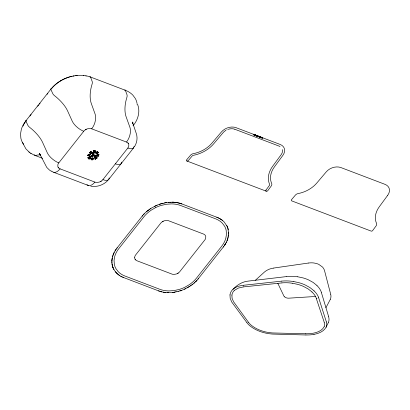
<?xml version="1.0" encoding="UTF-8"?>
<svg xmlns="http://www.w3.org/2000/svg" width="410" height="410" viewBox="0 0 410 410"><rect width="100%" height="100%" fill="white"/><g stroke="black" fill="none" stroke-linecap="round" stroke-linejoin="round"><path stroke-width="0.61" d="M227.699 238.963L228.636 233.382L227.811 227.986A35.091 25.497 -22.4 0 0 227.529 227.201A35.091 25.497 -22.4 0 0 227.201 226.438L224.193 222.015A29.515 21.443 -22.4 0 0 222.492 220.452L222.056 220.108A29.571 21.484 -22.4 0 0 221.374 219.606L218.284 217.848M114.154 252.57C112.166 256.516 111.269 261.16 112.319 265.511M111.879 261.447L111.884 261.16M228.636 233.382L228.626 233.669M93.003 155.088L93.049 153.868L93.126 155.385L93.003 155.088L91.527 155.779L92.276 156.461L91.681 156.082L91.743 155.38L91.527 155.779M94.787 155.462L94.664 155.164L94.869 155.846L93.572 155.349L93.495 153.796L93.972 154.324L93.495 153.796M93.572 155.349L93.618 154.099M111.894 260.873L111.92 260.442M111.93 260.299L111.971 259.868M228.554 234.817L228.529 235.104M111.986 259.725L112.125 258.715M229.969 294.887L230.195 298.388L231.752 302.037L246.943 322.716M231.891 295.077L232.101 298.393L233.556 301.745L248.45 322.26M228.472 235.535L228.431 235.822M97.631 155.4L97.529 155.774L96.991 155.774L96.996 155.052L97.483 154.939L97.529 155.774M112.15 258.572L112.227 258.141M228.314 236.544L228.257 236.831M228.129 237.4L227.986 237.974M90.584 151.731L90.42 153.13L90.584 151.731L91.081 151.403L90.912 152.776L92.332 152.92L90.789 152.479L91.081 151.403M112.489 256.998L112.565 256.716M90.297 152.833L89.775 152.269L89.406 152.515L90.661 154.027L91.025 153.786L90.692 152.822L92.209 152.623M90.723 153.453L90.692 152.822M96.391 156.2L96.488 155.113L96.391 156.2L98.482 156.2L98.497 155.39L97.898 155.39L98.62 155.687M96.991 155.774L97.488 155.175M98.482 156.2L98.497 155.39M98.631 154.929L97.939 155.257L98.062 155.554L98.754 155.226L98.8 154.319L97.954 154.734L98.077 155.031L98.923 154.621L98.8 154.319M98.754 155.226L98.923 154.621M93.731 151.674L93.854 151.972L94.879 151.972L94.756 151.674L93.731 151.674L93.629 152.038L94.787 152.043L94.812 152.669L93.234 152.669L93.111 152.371L93.598 150.654L95.161 150.66L95.192 151.29L94.049 151.285L93.926 150.988L95.069 150.993L95.192 151.29M93.234 152.669L93.598 150.654M94.879 151.972L94.971 151.644L93.946 151.638L93.926 150.988M93.854 151.972L93.752 152.335L93.629 152.038M93.946 151.638L94.049 151.285M94.756 151.674L94.848 151.341L93.823 151.341M94.787 152.043L94.812 152.669M95.069 150.993L95.161 150.66M90 154.585L90.108 154.206L87.704 155.246L89.698 156.338L89.682 155.672L89.242 155.487L89.452 154.76L90 154.585L89.365 155.785L89.805 155.974M90.123 154.883L90.108 154.206M87.827 155.544L87.786 154.975M89.006 155.636L89.011 154.903L88.355 155.118L89.006 155.636L89.011 154.903M89.698 156.338L89.682 155.672M227.827 238.543L227.786 238.687A29.571 21.484 -22.4 0 1 226.356 242.279L226.079 242.802A29.412 21.366 -22.4 0 1 225.654 243.581L224.552 245.339M227.417 239.788L226.986 240.89M330.332 299.341L325.945 307.679M324.1 326.749C322.316 330.516 317.494 332.428 313.435 333.171A30.483 22.15 -22.4 0 1 305.696 333.725M113.642 253.662L113.893 253.113M326.135 327.052L328.236 322.819M326.073 327.185C323.885 331.449 318.621 333.52 313.993 334.37M226.489 241.987L226.079 242.802M89.447 158.127L89.764 157.307L88.811 157.445L88.934 157.742L89.954 157.676L89.57 158.424L89.447 158.127L90.559 157.384L90.912 157.927L89.093 159.131L88.765 158.614L89.242 157.707L87.883 157.665L89.698 156.456L90.051 156.999L88.934 157.742M88.888 158.911L89.242 157.707M91.02 156.43L91.338 155.308L90.897 156.133L91.133 156.64L92.091 156.81L91.01 156.343M115.01 250.992L115.63 249.987A36.92 26.824 -22.4 0 1 116.127 249.244M134.449 146.734C137.017 142.818 137.816 137.76 136.217 133.317L132.558 122.482L132.758 123.83L132.589 121.98M115.312 250.489L115.63 249.987A29.54 21.463 -22.4 0 1 116.84 248.26L142.542 215.696A29.54 21.463 -22.4 0 1 146.585 211.586L151.582 207.967L157.107 205.169M225.044 244.591L224.721 245.093M133.788 124.845C138.103 119.274 140.256 111.612 137.755 104.816M265.987 190.096L269.472 185.361A1.481 1.076 -22.4 0 0 269.642 184.372A27.173 19.741 -22.4 0 1 272.665 166.255L281.096 154.754A8.871 6.447 -22.4 0 0 282.362 149.64M223.67 246.569L197.968 279.133M116.84 248.26L117.214 247.778M223.301 247.051L223.486 246.81A29.54 21.463 -22.4 0 0 225.654 243.581M260.575 137.001L260.309 137.335L260.575 137.001M29.93 116.035L31.104 114.549M37.725 106.154L38.504 105.17M39.288 104.181L40.067 103.192M47.083 94.305L47.862 93.316M58.789 162.878L83.737 131.277A5.914 4.295 -22.4 0 1 87.484 128.801L89.723 128.474A5.914 4.295 -22.4 0 1 91.696 128.827L126.505 142.07A5.914 4.3 -22.4 0 1 128.817 144.581L128.725 146.344A5.914 4.3 -22.4 0 1 127.817 148.046L102.874 179.652A5.914 4.295 -22.4 0 1 99.128 182.122L96.888 182.455A5.914 4.295 -22.4 0 1 94.91 182.096L60.106 168.858A5.914 4.295 -22.4 0 1 57.795 166.347L57.887 164.579A5.914 4.295 -22.4 0 1 58.794 162.878A11.09 4.659 38.3 0 1 47.309 152.807L42.655 142.531A24.954 10.486 38.3 0 0 29.689 127.366A3.695 1.553 38.3 0 1 27.767 125.117L25.856 120.878A1.107 0.466 38.3 0 1 26.194 120.412M108.778 179.334L133.721 147.733M253.621 134.357L253.359 134.69L260.181 137.288L260.452 136.955M253.493 134.741L253.754 134.408M253.605 134.787L253.867 134.449M253.708 134.823L253.974 134.49M253.79 134.854L254.051 134.521M253.969 134.926L254.236 134.593M254.128 134.982L254.39 134.649M254.236 135.023L254.497 134.69M254.395 135.085L254.661 134.752M254.661 135.187L254.933 134.854M254.753 135.223L255.02 134.89M254.923 135.29L255.189 134.951M254.964 135.305L255.23 134.967M255.035 135.331L255.363 135.018M255.312 135.433L255.573 135.1M255.409 135.474L255.671 135.136M255.45 135.49L255.753 135.167M255.891 135.659L256.168 135.326M255.978 135.689L256.24 135.356M256.045 135.715L256.306 135.377M256.117 135.741L256.434 135.428M256.301 135.812L256.578 135.484M256.383 135.843L256.65 135.51M256.532 135.9L256.829 135.577M256.634 135.941L256.921 135.613M256.701 135.966L257.014 135.648M256.788 135.997L257.126 135.689M256.87 136.028L257.188 135.715M256.962 136.064L257.244 135.736M257.203 136.156L257.547 135.848M257.337 136.207L257.603 135.869M257.521 136.279L257.787 135.941M257.685 136.335L257.957 136.007M257.752 136.366L258.028 136.033M257.9 136.417L258.172 136.089M257.998 136.458L258.269 136.125M258.259 136.556L258.52 136.222M258.387 136.607L258.705 136.294M258.459 136.632L258.725 136.299M258.592 136.684L258.853 136.351M258.73 136.735L259.038 136.417M258.915 136.807L259.222 136.489M259.007 136.843L259.274 136.51M259.217 136.919L259.535 136.607M259.304 136.955L259.571 136.622M259.458 137.012L259.72 136.679M259.51 137.032L259.781 136.699M259.597 137.068L259.863 136.73M259.684 137.099L259.976 136.776M259.745 137.124L260.027 136.791M260.478 137.401L260.745 137.068M260.381 137.365L260.647 137.032M260.955 137.15L260.678 137.478L262.385 138.124L262.646 137.791M260.729 137.499L261.026 137.176M261.129 137.217L260.857 137.545L261.155 137.222M261.175 137.668L261.436 137.329M261.247 137.693L261.539 137.37M261.308 137.719L261.57 137.381M261.406 137.755L261.667 137.422M261.585 137.821L261.898 137.509M261.641 137.842L261.944 137.524M262.057 137.565L261.79 137.898L262.113 137.591M261.913 137.95L262.18 137.611M262.098 138.016L262.359 137.683M262.169 138.047L262.436 137.709M262.297 138.093L262.564 137.76M198.358 278.651L198.163 278.892A29.54 21.463 -22.4 0 1 195.411 281.895A29.417 21.376 -22.4 0 1 194.699 282.562L193.93 283.243M142.157 216.178L142.542 215.696M195.411 281.895L196.954 280.307M196.744 280.537L196.308 280.999M144.202 213.83L143.987 214.061A36.92 26.824 -22.4 0 0 143.351 214.753M107.958 180.292C103.72 185.012 97.057 187.298 90.815 186.196M232.967 289.337L233.208 289.122A9.968 7.242 -22.4 0 1 235.811 287.384M93.172 154.165L92.798 154.508L92.675 154.211M194.699 282.562L194.186 283.018A29.566 21.484 -22.4 0 1 190.619 285.78L184.459 289.209M233.29 289.05C237.293 284.719 242.658 281.557 248.603 281.055L286.554 276.576M234.617 290.234L238.4 288.045L243.586 286.882M146.324 211.811L146.585 211.586M146.847 211.36L147.374 210.924M192.864 284.125L191.762 284.97M255.399 280.255L264.532 271.968A12.9 9.374 -22.4 0 1 273.244 268.155M92.711 158.608L93.219 158.234L93.342 158.532L92.834 158.906L92.65 158.547M190.906 285.58L190.465 285.878M225.269 130.764L225.003 130.949A8.871 6.447 -22.4 0 0 223.101 132.691L213.677 143.808A27.173 19.741 -22.4 0 1 193.31 155.328A1.481 1.076 -22.4 0 0 192.203 155.959L188.323 160.551A1.107 0.805 -22.4 0 1 186.822 160.966A1.107 0.805 -22.4 0 1 186.632 159.828L190.512 155.236A3.695 2.685 -22.4 0 1 193.284 153.663A24.954 18.132 -22.4 0 0 211.985 143.085L221.41 131.964A11.09 8.056 -22.4 0 1 236.093 127.689L280.173 144.458A11.09 8.056 -22.4 0 1 282.885 155.354L274.454 166.855A24.954 18.132 -22.4 0 0 271.676 183.49A3.695 2.685 -22.4 0 1 271.261 185.961L267.771 190.701A1.107 0.805 -22.4 0 1 266.31 191.209A1.107 0.805 -22.4 0 1 265.962 190.132M85.316 129.826L86.279 129.273M101.265 181.117L100.332 181.65M162.268 221.779L163.226 221.226M178.248 273.05L177.284 273.603M59.107 81.821L59.696 81.436M89.529 152.812L89.775 152.269M90.707 152.033L91.204 151.7M90.661 154.027L90.902 153.489L90.6 153.155M90.815 153.12L92.332 152.92M95.617 152.72L96.119 152.387L96.786 153.273L96.335 152.361L96.837 152.028L97.595 152.735L96.924 151.843L97.431 151.51L98.313 152.464L98.436 152.766L96.617 153.97L95.617 152.72L96.617 153.97M89.365 158.004L88.006 157.963L89.928 156.702M95.74 153.017L96.242 152.684L96.119 152.387M89.57 158.424L90.682 157.681L90.559 157.384M89.093 159.131L88.97 158.834L90.789 157.624M97.595 152.735L97.047 152.141L97.554 151.808L97.431 151.51M96.934 153.176L96.458 152.658L96.96 152.325L96.837 152.028M96.493 153.668L98.313 152.464M95.755 158.921L95.55 158.275L95.755 158.921L95.187 159.295L95.064 158.998L94.71 157.255L95.161 156.953L97.201 157.963L96.622 158.347L96.119 157.901L95.489 158.255L95.253 157.46L95.925 157.968L95.253 157.46M95.187 159.295L94.833 157.553L95.284 157.25L97.201 157.963M95.366 157.958L95.802 157.671M95.064 158.998L96.242 158.198M96.119 157.901L97.078 157.665M150.501 208.649L150.808 208.449M225.505 130.611L225.9 130.37M59.993 81.247L58.691 82.046A29.53 21.458 -22.4 0 0 50.799 89.272L25.856 120.878A29.535 21.463 -22.4 0 0 21.33 129.381L20.546 133.824L20.869 138.201A29.535 21.463 -22.4 0 0 22.514 142.598L23.554 144.217M189.553 286.477L189.241 286.672M59.757 81.349L60.593 80.878M188.928 286.862L188.298 287.241M60.383 80.97L60.741 80.79M60.542 80.873L60.895 80.698M60.695 80.78L61.356 80.432M61.177 80.504L62.141 79.996M61.341 80.411L61.669 80.257M187.816 287.518L187.16 287.876M61.828 80.17L62.94 79.576M62.658 79.699L63.586 79.253A28.423 20.649 -22.4 0 1 69.198 77.044M154.345 206.43L154.683 206.266M155.636 207.593L151.193 210.156A27.316 19.844 -22.4 0 0 143.895 216.839L118.951 248.439A27.316 19.844 -22.4 0 0 114.764 256.311L114.041 260.417L114.344 264.46A27.301 19.834 -22.4 0 0 115.861 268.529L118.126 271.594A27.316 19.844 -22.4 0 0 125.024 276.053L159.828 289.296A27.316 19.844 -22.4 0 0 168.956 290.931L174.06 290.587L179.313 289.414A27.316 19.844 -22.4 0 0 184.879 287.236L189.317 284.673A27.316 19.844 -22.4 0 0 196.615 277.99L221.559 246.389A27.301 19.834 -22.4 0 0 225.746 238.512L226.474 234.412L226.171 230.369A27.301 19.834 -22.4 0 0 224.649 226.299L222.389 223.235A27.301 19.834 -22.4 0 0 215.496 218.781L180.687 205.533A27.316 19.844 -22.4 0 0 171.554 203.893L166.455 204.241L161.202 205.415A27.316 19.844 -22.4 0 0 155.636 207.593M185.832 288.563L185.663 288.645A29.356 21.33 -22.4 0 1 184.802 289.05A29.566 21.484 -22.4 0 1 180.18 290.839L173.784 292.294L167.608 292.627M154.852 206.184L155.021 206.102A29.566 21.484 -22.4 0 1 159.613 204.226L166.178 202.612L172.569 202.191A29.566 21.484 -22.4 0 1 173.594 202.227M226.832 129.878L227.268 129.683M91.65 156.082L93.178 155.375L94.613 156.174L93.301 155.677L91.804 156.379M181.63 290.347L181.271 290.475A35.106 25.507 -22.4 0 1 180.19 290.833L179.826 290.946M159.239 204.354L159.603 204.231M87.909 155.272L90.231 154.503M228.257 129.309L228.508 129.232A8.871 6.447 -22.4 0 1 234.848 129.268M88.478 155.416L89.134 155.2M94.49 155.877L93.977 156.031L94.1 156.328M95.089 156.041L94.054 156.359L94.177 156.661L95.212 156.338L95.151 156.015M71.519 76.373L69.51 76.926A29.53 21.458 -22.4 0 0 63.494 79.284M161.048 203.77L160.869 203.826A29.371 21.34 -22.4 0 0 159.962 204.113M69.726 76.885L70.238 76.711M161.596 203.611L162.329 203.416M70.254 76.731L70.786 76.562M178.365 291.366L178.001 291.464M162.514 203.365L163.062 203.232M71.314 76.455L71.888 76.286M71.489 76.414L75.911 75.558L80.708 75.281A29.53 21.458 -22.4 0 1 90.569 77.054L125.378 90.292A29.535 21.463 -22.4 0 1 132.835 95.115L135.285 98.426A29.535 21.463 -22.4 0 1 136.93 102.823L137.058 103.515M176.167 291.884L175.618 291.992M164.528 202.909L165.081 202.801M73.077 76.065L73.959 75.906M165.445 202.735L165.999 202.642M174.701 292.156L174.332 292.217M166.178 202.612L166.726 202.535M174.147 292.243L173.784 292.294M273.296 268.109L308.412 263.046M173.425 292.345L172.518 292.453M92.142 159.183L92.645 159.331L92.255 159.485M75.712 75.65L77.275 75.496M243.299 285.288L281.711 281.142M243.601 286.877L281.895 282.92M168.536 202.325L168.894 202.294M315.485 296.476L288.871 298.167A6.012 4.366 -22.4 0 1 287.369 298.08L286.569 297.901A7.693 5.591 -22.4 0 1 285.806 297.619L284.586 296.866M169.786 202.232L170.14 202.217M170.842 202.191L171.19 202.186M96.868 155.477L97.406 155.477M96.268 155.902L98.359 155.902M93.721 150.952L95.284 150.957M93.111 152.371L94.91 152.341M168.448 292.648L167.941 292.637M172.236 202.186L172.569 202.191A35.988 26.148 -22.4 0 1 173.568 202.232L175.531 202.407A35.977 26.143 -22.4 0 1 176.495 202.54L180.303 203.401M305.686 333.76L273.434 332.971A31.549 22.924 -22.4 0 1 271.953 332.905C264.681 332.32 257.357 329.999 251.571 325.463A29.812 21.663 -22.4 0 1 248.429 322.265M305.932 334.98L273.475 334.094A33.835 24.585 -22.4 0 1 272.112 334.032C264.271 333.427 256.363 330.931 250.141 326.006A31.995 23.247 -22.4 0 1 246.938 322.737M173.568 202.232L175.531 202.407M165.958 292.525L163.39 292.186M297.619 276.75L303.149 277.934A47.452 34.476 -22.4 0 1 308.571 279.912L313.194 282.459L317.022 285.55M293.206 281.444L299.141 282.741A53.008 38.514 -22.4 0 1 305.009 284.883L310.001 287.605L314.096 290.844M292.545 283.233L298.07 284.453A50.015 36.336 -22.4 0 1 303.543 286.452L308.202 288.978L312.025 291.981M176.807 202.591L177.438 202.699M161.909 291.884L160.208 291.428M181.128 203.662L217.52 217.51M159.387 291.167L158.583 290.874M158.849 290.977L159.116 291.074A29.54 21.463 -22.4 0 0 163.698 292.243A29.566 21.484 -22.4 0 0 167.915 292.648M181.666 203.852L181.932 203.954M234.925 129.299L278.928 146.042A8.871 6.447 -22.4 0 1 280.025 146.575M186.852 160.981L266.254 191.188M93.449 155.052L94.869 155.846M34.932 155.421L42.558 158.321M53.725 172.318L88.529 185.556M158.583 290.874L122.995 277.319M216.736 217.197L216.998 217.295M123.512 277.529L123.251 277.426A29.54 21.463 -22.4 0 1 121.001 276.361L120.765 276.227M88.355 155.118L88.883 155.339M87.704 155.246L89.575 156.041M34.307 155.17L30.668 153.212M122.226 276.981L121.001 276.361A29.505 21.438 -22.4 0 1 119.366 275.371L117.188 273.665A35.988 26.148 -22.4 0 1 116.604 273.101L115.41 271.774M51.516 171.37L49.492 170.083L46.766 167.423L39.683 153.817L40.4 154.944L39.206 153.499L40.093 154.544M220.672 219.15L221.149 219.458M93.449 153.263L94.295 154.032L93.188 153.273M119.602 275.525L119.366 275.371A29.566 21.484 -22.4 0 1 116.604 273.101L116.127 272.609M22.447 142.475L25.881 148.825L29.31 152.238M28.874 151.931L31.083 153.509M222.702 220.626L222.056 220.108A35.977 26.137 -22.4 0 0 221.379 219.616M127.997 143.034L128.489 143.7M58.615 167.89L58.123 167.229M135.546 259.822L135.075 259.181M89.898 152.566L90.42 153.13M89.406 152.515L90.538 153.729M90.051 156.999L89.698 156.456M97.554 151.808L98.436 152.766M96.96 152.325L97.436 152.843M96.242 152.684L96.786 153.273M115.943 272.404L115.671 272.091M113.678 269.134L115.41 271.774M226.643 225.331L226.709 225.449A29.571 21.484 -22.4 0 1 228.196 229.318L228.314 229.866M113.939 269.621L113.806 269.38A29.566 21.484 -22.4 0 1 112.253 265.229L112.227 265.101M91.753 159.044L91.732 158.788L91.876 159.341M277.826 283.341L283.848 295.938A5.151 3.741 -22.4 0 0 284.56 296.835M112.617 266.582L113.196 268.135M90.953 156.323L91.076 156.62M96.924 151.843L97.047 152.141M97.406 154.442L97.529 154.744L97.406 154.442M96.335 152.361L96.458 152.658M97.303 154.872L97.431 155.17M96.96 155.139L97.083 155.436M94.848 151.341L94.971 151.644M96.499 158.05L96.622 158.347M95.274 155.856L95.386 156.195M95.192 155.99L95.315 156.287M95.161 156.953L95.284 157.25M94.71 157.255L94.833 157.553M93.178 155.375L93.301 155.677M91.743 152.93L91.866 153.227M90.789 152.479L90.912 152.776M93.162 158.178L93.285 158.475A1.235 0.897 -22.4 0 0 92.568 158.204M90.902 153.489L91.025 153.786M92.952 159.68L92.829 159.377A1.174 0.856 -22.4 0 1 91.056 159.167A1.174 0.856 -22.4 0 1 92.363 157.865M90.882 156.179L91.046 156.599M89.452 154.76L89.575 155.062M91.092 158.783L91.21 159.085M89.242 155.487L89.365 155.785M89.831 157.378L89.954 157.676M89.764 157.307L89.887 157.604M88.083 157.881L88.206 158.183M87.883 157.665L88.006 157.963M93.342 153.232L93.465 153.53M113.088 267.884L112.699 266.843M132.758 122.334L133.035 123.077M324.243 322.337L316.228 298.234A0.605 0.441 -22.4 0 0 316.397 298.418L316.54 298.48A1.245 0.907 -22.4 0 0 316.971 298.516M318.616 297.691L326.386 321.922M321.368 292.443L328.656 316.694M330.732 294.431L324.582 270.81A16.513 11.998 -22.4 0 0 322.419 266.966L318.749 264.358A18.696 13.581 -22.4 0 0 316.253 263.451L313.875 262.984A17.522 12.73 -22.4 0 0 308.453 263.035M95.376 157.758L95.489 158.255M112.171 264.824L112.125 264.553M112.079 264.276L112.017 263.856M137.14 104.073L137.217 104.775M111.92 262.871L111.889 262.303M228.611 232.239L228.626 232.526M228.626 232.665L228.636 232.952M109.142 177.919A11.09 4.659 38.3 0 1 102.874 179.652M121.616 162.119A11.09 4.659 38.3 0 1 115.348 163.851M94.91 182.096A11.09 6.032 -69.2 0 1 86.966 184.736M60.106 168.858A11.09 6.032 -69.2 0 1 51.747 171.052M83.737 131.277A11.09 4.659 38.3 0 1 72.252 121.201L67.599 110.925A24.954 10.486 38.3 0 0 54.632 95.761A3.695 1.553 38.3 0 1 52.711 93.511L50.799 89.272A1.107 0.466 38.3 0 1 51.214 88.826M91.702 128.827A11.09 6.032 -69.2 0 0 95.14 114.17L91.343 103.627A24.954 13.566 -69.2 0 1 92.045 84.265A3.695 2.009 -69.2 0 0 92.147 81.39L90.574 77.049A1.107 0.605 -69.2 0 0 89.903 76.865M126.505 142.07A11.09 6.032 -69.2 0 0 129.95 127.413L126.147 116.87A24.954 13.566 -69.2 0 1 126.849 97.508A3.695 2.009 -69.2 0 0 126.956 94.633L125.378 90.292A1.107 0.605 -69.2 0 0 124.64 90.159M134.085 146.319A11.09 4.659 38.3 0 1 127.817 148.046M34.276 154.719A3.695 2.009 -69.2 0 0 35.865 155.446A24.954 13.566 -69.2 0 1 40.698 155.123M133.537 124.481A3.695 1.553 38.3 0 1 133.024 125.588M22.991 126.136A28.423 20.654 -22.4 0 1 26.066 120.94M51.742 88.411A28.423 20.649 -22.4 0 1 58.814 82.015M83.481 75.624A28.423 20.649 -22.4 0 1 83.794 75.665M85.885 76.019A28.423 20.649 -22.4 0 1 86.161 76.081M125.209 90.656A28.423 20.649 -22.4 0 1 125.455 90.764M97.816 154.549A0.769 0.559 -22.4 0 1 97.939 154.667M97.939 154.847A0.769 0.559 -22.4 0 1 98.062 154.965M92.947 159.669A1.174 0.856 -22.4 0 1 91.179 159.464A1.174 0.856 -22.4 0 1 92.486 158.168M92.445 157.906A1.235 0.897 -22.4 0 1 93.178 158.168M217.259 217.397A29.54 21.463 -22.4 0 1 220.447 219.007M177.74 202.755A29.54 21.463 -22.4 0 1 181.404 203.755M147.646 210.704A29.566 21.484 -22.4 0 1 148.753 209.858M175.557 202.397A29.566 21.484 -22.4 0 1 176.52 202.53M149.317 209.448A29.361 21.335 -22.4 0 1 150.045 208.946M114.021 252.842A29.515 21.443 -22.4 0 1 115.159 250.741M113.088 255.015A29.566 21.484 -22.4 0 1 113.524 253.913M112.683 256.286A29.371 21.34 -22.4 0 1 112.904 255.589M326.298 321.958A11.623 8.446 -22.4 0 1 326.247 327.042M311.954 292.033A28.931 21.018 -22.4 0 1 316.3 298.203M231.952 295.072A8.928 6.488 -22.4 0 1 234.484 290.29M235.77 287.302A16.415 11.926 -22.4 0 1 243.284 285.37M281.716 281.096A40.016 29.074 -22.4 0 1 293.181 281.496M314.024 290.9A31.155 22.637 -22.4 0 1 318.693 297.66M330.747 294.513A12.52 9.097 -22.4 0 1 330.342 299.341M328.594 316.74A14.037 10.199 -22.4 0 1 328.323 322.824M316.966 285.596A30.499 22.16 -22.4 0 1 321.419 292.386M286.595 276.535A37.464 27.219 -22.4 0 1 297.598 276.791M324.161 322.373A10.122 7.354 -22.4 0 1 324.207 326.739M281.916 282.88A37.484 27.234 -22.4 0 1 292.52 283.284M313.993 334.401A32.826 23.852 -22.4 0 1 305.942 334.949M230.03 294.877A10.429 7.575 -22.4 0 1 232.921 289.311M134.675 257.598L134.746 258.3A5.914 4.295 -22.4 0 0 137.058 260.806L171.862 274.049A5.914 4.295 -22.4 0 0 173.84 274.403L176.08 274.075A5.914 4.295 -22.4 0 0 179.826 271.604L204.769 239.999A5.914 4.295 -22.4 0 0 205.676 238.297L205.769 236.529A5.914 4.295 -22.4 0 0 205.441 235.647L204.949 234.986A5.914 4.295 -22.4 0 0 203.457 234.023L168.653 220.78A5.914 4.295 -22.4 0 0 166.675 220.426L164.471 220.744A5.914 4.295 -22.4 0 0 160.684 223.224L135.741 254.83A5.914 4.295 -22.4 0 0 134.834 256.532L134.675 257.567M387.742 195.247L379.311 206.748A24.954 18.132 -22.4 0 0 376.534 223.388A3.695 2.685 -22.4 0 1 376.119 225.854L372.628 230.599A1.107 0.805 -22.4 0 1 371.111 231.086L291.71 200.874A1.107 0.805 -22.4 0 1 291.484 199.726L295.369 195.129A3.695 2.685 -22.4 0 1 298.142 193.561A24.954 18.132 -22.4 0 0 316.843 182.983L326.268 171.862A11.09 8.056 -22.4 0 1 340.951 167.582L385.031 184.357A11.09 8.056 -22.4 0 1 387.742 195.247M254.769 134.793L254.502 135.126L254.794 134.803M255.866 135.213L255.579 135.536L255.891 135.223M260.135 136.837L259.868 137.171L260.186 136.853M93.137 153.309L92.368 154.011L92.491 154.309L93.26 153.612L93.137 153.309M92.916 159.321L92.609 158.977L93.039 159.618L92.916 159.321M95.228 155.328L95.105 155.031L95.397 156.107L95.228 155.328"/></g></svg>
